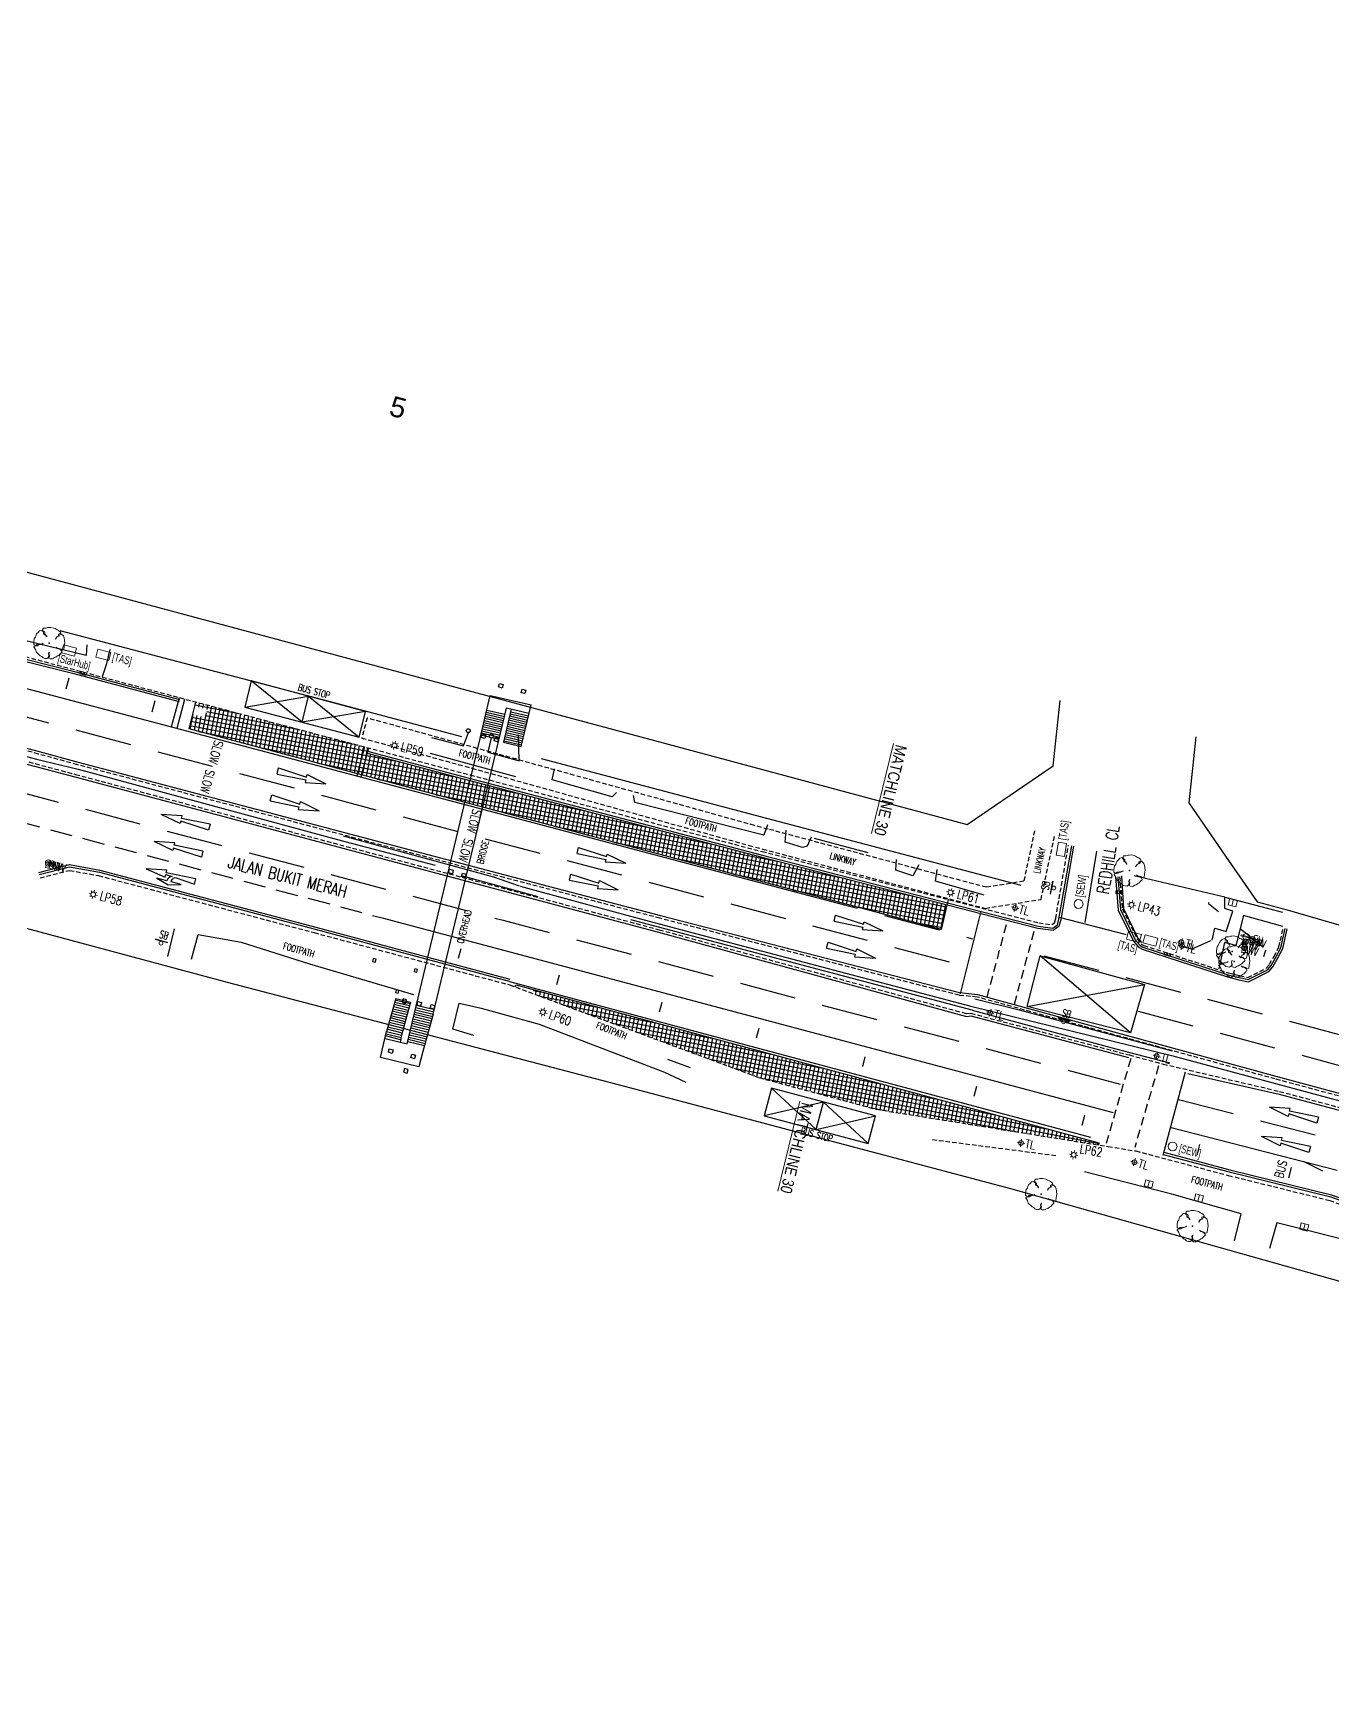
# Model space of a CAD drawing. Header units: millimetres. Extents: x 25846 to 27323, y 29074 to 29862.
# Drawn here: x 26190 to 26336.1, y 29527.6 to 29714.5 of the extents above; entities that cross this region are included whole.
import ezdxf

# ---------------------------------------------------------------- set-up
doc = ezdxf.new("R2010")
doc.units = ezdxf.units.MM
for name, pattern in [('DASHED', [0.75, 0.5, -0.25]), ('DASHED2', [9.525, 6.35, -3.175]), ('DASHEDX2', [1.5, 1, -0.5])]:
    doc.linetypes.add(name, pattern=pattern)
for name, color, linetype, lineweight in [('02-PY-MATCHLINE', 7, 'Continuous', 0), ('S_IG_', 2, 'Continuous', 5), ('S_IGK_', 2, 'Continuous', 5), ('S_TREE', 3, 'Continuous', 13)]:
    doc.layers.add(name, color=color, linetype=linetype, lineweight=lineweight)
for name, color, linetype in [('S_BUS_STOP', 7, 'Continuous'), ('S_COLUMN_LINE', 50, 'Continuous'), ('S_CONC_LINE', 151, 'Continuous'), ('S_FENCE_LINE', 60, 'FENCE'), ('S_FP_LINE', 11, 'Continuous'), ('S_LINKWAY', 6, 'DASHED'), ('S_LP', 7, 'Continuous'), ('S_MH-FH', 133, 'Continuous'), ('S_MH-SEW', 133, 'Continuous'), ('S_MH-STARHUB', 133, 'Continuous'), ('S_MH-TAS', 133, 'Continuous'), ('S_MH-WD', 133, 'Continuous'), ('S_RAIL', 200, 'Continuous'), ('S_RIGID_PAVEMENT', 7, 'Continuous'), ('S_ROAD_LINE', 7, 'DASHED'), ('S_SIGN_BOARD', 7, 'Continuous'), ('S_TRAFFIC-LIGHT', 2, 'Continuous'), ('S_TRAFFIC_LINE', 8, 'Continuous'), ('SS ROADWIDL', 7, 'Continuous')]:
    doc.layers.add(name, color=color, linetype=linetype)
doc.styles.add('ARIAL', font='ARIALUNI.ttf')
doc.styles.add('CB_DIM', font='simplex.shx', dxfattribs={"width": 0.75, "height": 1.35})
doc.styles.add('PDF Arial', font='arial.ttf')
doc.styles.add('ROMANS', font='romans', dxfattribs={"height": 2})
doc.styles.add('SIMPLEX', font='SIMPLEX')
doc.styles.get("Standard").update_dxf_attribs({"font": 'arial.ttf'})
doc.linetypes.add('FENCE', pattern='A,1.2,-0.2,["/",Standard,S=0.4,R=0,X=0.2,Y=-0.2],-1.2', length=2.6)

# ---------------------------------------------------------------- blocks, each defined once
blk = doc.blocks.new('tr')
at = {"lineweight": 15}
blk.add_lwpolyline([(-0.48, 0.93), (-0.43, 0.88), (-0.37, 0.82), (-0.29, 0.7), (-0.29, 0.77), (-0.37, 0.9), (-0.44, 0.97), (-0.51, 1.04), (-0.51, 1.25), (-0.65, 1.32), (-0.73, 1.39), (-0.73, 1.6), (-0.66, 1.67), (-0.38, 1.67), (-0.17, 1.75), (-0.03, 1.75), (0.18, 1.76), (0.53, 1.69), (0.67, 1.62), (0.88, 1.49), (1.03, 1.42), (1.24, 1.28), (1.31, 1.15), (1.24, 1.07), (1.03, 1), (1.04, 0.79), (0.9, 0.72), (0.76, 0.57), (0.69, 0.43), (0.9, 0.72), (1.11, 0.79), (1.24, 1), (1.38, 1.01), (1.45, 0.94), (1.6, 0.8), (1.67, 0.59), (1.75, 0.03), (1.69, -0.39), (1.63, -0.74), (1.49, -0.81), (1.34, -0.75), (1.27, -0.68), (1.06, -0.61), (0.92, -0.61), (0.78, -0.48), (0.92, -0.63), (1.04, -0.65), (1.27, -0.75), (1.35, -0.82), (1.42, -0.96), (1.42, -1.03), (1.35, -1.1), (1.28, -1.17), (1.08, -1.38), (0.94, -1.45), (0.73, -1.6), (0.58, -1.64), (0.36, -1.78), (0.11, -1.77), (-0.04, -1.68), (0.03, -1.47), (0.03, -1.4), (-0.05, -1.19), (0.02, -1.05), (0.02, -0.98), (-0.01, -1.08), (-0.07, -1.19), (-0.04, -1.4), (-0.11, -1.61), (-0.28, -1.74), (-0.49, -1.72), (-0.7, -1.67), (-0.84, -1.51), (-1.03, -1.42), (-1.2, -1.23), (-1.38, -1.08), (-1.45, -1.01), (-1.53, -0.73), (-1.67, -0.52), (-1.74, -0.45), (-1.74, -0.38), (-1.47, -0.31), (-1.33, -0.3), (-1.12, -0.16), (-0.98, -0.16), (-0.77, -0.08), (-0.7, -0.01), (-0.98, -0.15), (-1.11, -0.14), (-1.4, -0.17), (-1.54, -0.31), (-1.75, -0.17), (-1.75, 0.11), (-1.69, 0.53), (-1.55, 0.67), (-1.49, 0.88), (-1.42, 1.03), (-1.21, 1.24), (-1.08, 1.38), (-0.8, 1.46), (-0.79, 1.32), (-0.65, 1.25), (-0.65, 1.04)], close=True, dxfattribs=at)
for points in [[(-0.07, 0), (0.07, 0)], [(0, 0.07), (0, -0.07)]]:
    blk.add_lwpolyline(points, dxfattribs=at)
blk = doc.blocks.new('IRON_GRATING')
at = {"lineweight": 15}
blk.add_line((0, 0.36), (0, -0.36), dxfattribs=at)
blk.add_lwpolyline([(-0.44, 0.36), (-0.44, -0.36), (0.44, -0.36), (0.44, 0.36)], close=True, dxfattribs=at)
blk = doc.blocks.new('ig')
blk.add_blockref('IRON_GRATING', (0, 0))
blk = doc.blocks.new('TRAFFIC_LIGHT')
at = {"color": 0, "linetype": 'ByBlock', "lineweight": 20}
for points in [[(0, 0.43), (0, -0.43)], [(-0.43, 0), (0.43, 0)]]:
    blk.add_lwpolyline(points, dxfattribs=at)
at = {"color": 0, "linetype": 'ByBlock', "lineweight": 18}
blk.add_circle((0, 0), 0.264, dxfattribs=at)
blk = doc.blocks.new('PTL')
at = {"layer": 'S_TRAFFIC-LIGHT', "lineweight": 18}
blk.add_blockref('TRAFFIC_LIGHT', (0, 0), dxfattribs=at)
at = {"layer": 'S_TRAFFIC-LIGHT', "lineweight": 18, "style": 'SIMPLEX', "width": 0.851}
blk.add_text('TL', height=0.95, dxfattribs=at).set_placement((0.49, -0.47))
blk = doc.blocks.new('MH_SEW')
at = {"lineweight": 18}
blk.add_circle((0, 0), 0.5, dxfattribs=at)
blk = doc.blocks.new('PSEW')
at = {"layer": 'S_MH-SEW', "lineweight": 18}
blk.add_blockref('MH_SEW', (0, 0), dxfattribs=at)
at = {"layer": 'S_MH-SEW', "lineweight": 18, "width": 0.7}
blk.add_text('[SEW]', height=0.9, dxfattribs=at).set_placement((0.79, -0.44, -98.84))
blk = doc.blocks.new('SIGN_BOARD_SMALL')
at = {"color": 0, "lineweight": 18}
for p, q in [((0.73, 0.07), (-0.73, 0.07)), ((0.73, 0), (-0.73, 0))]:
    blk.add_line(p, q, dxfattribs=at)
at = {"lineweight": 18}
blk.add_circle((0, -0.22), 0.216, dxfattribs=at)
blk = doc.blocks.new('SBS')
at = {"layer": 'S_SIGN_BOARD', "lineweight": 15}
blk.add_blockref('SIGN_BOARD_SMALL', (0, 0), dxfattribs=at)
at = {"layer": 'S_SIGN_BOARD', "color": 0, "linetype": 'ByBlock', "lineweight": 15, "style": 'SIMPLEX', "width": 0.65}
blk.add_text('SB', height=0.85, dxfattribs=at).set_placement((-0.39, 0.32))
blk = doc.blocks.new('igk')
at = {"lineweight": 15}
for p, q in [((0.35, 0.15), (-0.35, 0.15)), ((-0.35, 0.15), (-0.35, -0.15)), ((-0.18, 0.15), (-0.18, -0.15)), ((0, 0.15), (0, -0.15)), ((0.17, 0.15), (0.17, -0.15)), ((0.35, -0.15), (0.35, 0.15)), ((-0.35, -0.15), (0.35, -0.15))]:
    blk.add_line(p, q, dxfattribs=at)
blk = doc.blocks.new('FIRE_HYDRANT')
at = {"lineweight": 18}
blk.add_lwpolyline([(-0.62, -0.05), (0.62, -0.05), (0.62, 0.04), (-0.62, 0.04)], close=True, dxfattribs=at)
blk.add_circle((0, 0), 0.372, dxfattribs=at)
blk = doc.blocks.new('PFH')
at = {"layer": 'S_MH-FH', "lineweight": 18}
blk.add_blockref('FIRE_HYDRANT', (0, 0), dxfattribs=at)
at = {"layer": 'S_MH-FH', "lineweight": 18, "width": 0.7}
blk.add_text('FH', height=0.9, dxfattribs=at).set_placement((0.77, -0.43))
blk = doc.blocks.new('MH_TAS')
at = {"lineweight": 18}
blk.add_lwpolyline([(-0.75, -0.47), (0.75, -0.47), (0.75, 0.47), (-0.75, 0.47)], close=True, dxfattribs=at)
blk = doc.blocks.new('PTAS')
at = {"layer": 'S_MH-TAS', "lineweight": 18}
blk.add_blockref('MH_TAS', (0, 0), dxfattribs=at)
at = {"layer": 'S_MH-TAS', "lineweight": 18, "width": 0.7}
blk.add_text('[TAS]', height=0.9, dxfattribs=at).set_placement((1.06, -0.36))
blk = doc.blocks.new('WATER-VALVE')
at = {"color": 0, "lineweight": 18}
blk.add_lwpolyline([(-0.1914, -0.27753), (-0.1914, -0.5742), (0.1914, -0.5742), (0.1914, -0.27753)], dxfattribs=at)
blk.add_lwpolyline([(-0.1914, -0.27753), (-0.1914, -0.5742), (0.1914, -0.5742), (0.1914, -0.27753)], dxfattribs=at)
blk.add_lwpolyline([(-0.1914, -0.27753), (-0.1914, -0.5742), (0.1914, -0.5742), (0.1914, -0.27753)], dxfattribs=at)
at = {"lineweight": 18}
blk.add_circle((0, 0), 0.33648, dxfattribs=at)
blk.add_circle((0, 0), 0.33648, dxfattribs=at)
blk.add_circle((0, 0), 0.33648, dxfattribs=at)
at = {"lineweight": 15}
for radius in [0.2036, 0.2036, 0.2036, 0.06203, 0.06203, 0.06203]:
    blk.add_circle((0, 0), radius, dxfattribs=at)
blk = doc.blocks.new('PWD')
at = {"layer": 'S_MH-WD', "lineweight": 18}
blk.add_blockref('WATER-VALVE', (0, 0), dxfattribs=at)
at = {"layer": 'S_MH-WD', "lineweight": 18, "style": 'ROMANS', "width": 0.7}
blk.add_text('WV', height=0.9, dxfattribs=at).set_placement((0.46, -0.58))
blk = doc.blocks.new('MH_STARHUB')
at = {"lineweight": 18}
blk.add_lwpolyline([(-0.75, -0.47), (0.75, -0.47), (0.75, 0.47), (-0.75, 0.47)], close=True, dxfattribs=at)
blk = doc.blocks.new('AR')
at = {"lineweight": 30}
for p, q in [((-3.3, 0.46), (-5.6, 0)), ((-3.3, -0.46), (-5.6, 0)), ((-3.3, 0.16), (-3.3, 0.46)), ((0, 0.35), (-3.3, 0.16)), ((0, 0.35), (0, -0.35)), ((0, -0.35), (-3.3, -0.16)), ((-3.3, -0.16), (-3.3, -0.46))]:
    blk.add_line(p, q, dxfattribs=at)
blk = doc.blocks.new('A$Ca65eef7b')
at = {"layer": 'SS ROADWIDL', "color": 13}
blk.add_lwpolyline([(26465.97, 29538.78), (26400.52, 29556.66), (26399.86, 29556.84), (26388.41, 29560.1), (26377.64, 29562.82), (26359.08, 29567.79), (26348.91, 29570.68), (26299.95, 29584.47), (26256.37, 29596.05), (26211.85, 29607.71), (26127.98, 29630.22)], dxfattribs=at)
blk = doc.blocks.new('LAMPPOST')
at = {"lineweight": 18}
for points in [[(-0.32, 0.32), (-0.19, 0.19)], [(0, 0.49), (0, 0.26)], [(0.32, 0.32), (0.19, 0.19)], [(-0.49, 0), (-0.26, 0)], [(-0.32, -0.32), (-0.19, -0.19)], [(0, -0.49), (0, -0.26)], [(0.32, -0.32), (0.19, -0.19)], [(0.49, 0), (0.26, 0)]]:
    blk.add_lwpolyline(points, dxfattribs=at)
blk.add_circle((0, 0), 0.264, dxfattribs=at)

msp = doc.modelspace()

# ---------------------------------------------------------------- hatches: boundary and pattern name
at = {"layer": 'S_RIGID_PAVEMENT'}
h = msp.add_hatch(dxfattribs=at)
h.set_pattern_fill('ANSI37', color=256, scale=0.15, angle=-145.9947886)
h.paths.add_polyline_path([(26243.27, 29629.32), (26242.68, 29626.84), (26276.19, 29617.9, 0.026271), (26276.02, 29620.75), (26271.82, 29621.83)])
h.paths.add_polyline_path([(26208.3, 29639.24), (26208.18, 29638.78), (26209.59, 29638.4), (26209.34, 29637.49), (26207.95, 29637.86), (26207.54, 29636.22), (26225.46, 29631.44, -0.029352), (26227.24, 29634.09), (26227.24, 29634.2)])
h.paths.add_polyline_path([(26227.24, 29634.1, 0.029415), (26225.46, 29631.44), (26226.46, 29631.17)])
h.paths.add_polyline_path([(26227.72, 29634.07), (26227.3, 29634.18, 0.000966), (26227.24, 29634.1), (26226.46, 29631.17), (26226.92, 29631.05)])
h.paths.add_polyline_path([(26227.56, 29633.48), (26226.92, 29631.05), (26240.68, 29627.37), (26241.27, 29629.84), (26238.97, 29630.44)])
h.paths.add_polyline_path([(26243.27, 29629.32), (26241.27, 29629.84), (26240.68, 29627.37), (26242.68, 29626.84)])
h.paths.add_polyline_path([(26276.02, 29620.75, -0.026271), (26276.19, 29617.9), (26292.12, 29613.65), (26292.76, 29616.44)])
h.paths.add_polyline_path([(26246.15, 29606.91), (26246.48, 29606.35), (26268.1, 29598.3, 0.026537), (26270.05, 29600.44)])
h.paths.add_polyline_path([(26270.05, 29600.44, -0.026537), (26268.1, 29598.3), (26271.64, 29596.99), (26274.45, 29596.23), (26274.46, 29596.25), (26275.32, 29596.02), (26284.79, 29593.44), (26309.8, 29589.41), (26309.84, 29589.66)])
h.paths.add_polyline_path([(26670.87, 29497.11), (26670.06, 29495.02), (26687.61, 29487.74), (26688.5, 29489.89), (26676.99, 29494.68)])
h.paths.add_polyline_path([(26673.73, 29494.72), (26675.72, 29493.57, 0.321196), (26676.26, 29493.95), (26675.21, 29494.47), (26676.64, 29494.2), (26677.72, 29493.21), (26676.7, 29493.72, -0.30779), (26676.01, 29493.4), (26676.68, 29493.02), (26676.81, 29493.28), (26678.68, 29491.93), (26676.46, 29492.57), (26676.59, 29492.84), (26673.46, 29494.18)], flags=16)
h.paths.add_polyline_path([(26689.23, 29490.11), (26688.15, 29487.51), (26704.02, 29480.93), (26705.01, 29483.55), (26701.65, 29484.95)])
h.paths.add_polyline_path([(26689.23, 29490.11), (26688.69, 29490.34), (26687.61, 29487.74), (26688.15, 29487.51)])
h.paths.add_polyline_path([(26705.47, 29483.35), (26705.01, 29483.55), (26704.02, 29480.93), (26704.49, 29480.74)])
h.paths.add_polyline_path([(26707.22, 29482.06), (26705.29, 29482.87), (26704.49, 29480.74), (26706.36, 29479.96)])
h.paths.add_polyline_path([(26705.41, 29483.18), (26705.29, 29482.87), (26707.22, 29482.06), (26707.35, 29482.36)])
h.paths.add_polyline_path([(26705.47, 29483.35), (26705.41, 29483.18), (26707.35, 29482.36), (26707.42, 29482.54)])
h.paths.add_polyline_path([(26677.1, 29494.95), (26670.98, 29497.39), (26670.87, 29497.11), (26676.99, 29494.68), (26688.5, 29489.89), (26688.61, 29490.16)])
h.paths.add_polyline_path([(26798.54, 29415.67), (26784.68, 29421.84), (26782.11, 29423.92), (26780.48, 29420.25), (26783.37, 29418.05), (26783.77, 29417.77), (26784.3, 29417.49), (26789.47, 29415.23), (26795.88, 29412.37), (26796.84, 29412.03), (26799.71, 29411.48), (26804.49, 29410.58, 0.050598), (26808.48, 29414.36), (26808.38, 29414.4)])
h.paths.add_polyline_path([(26782.11, 29423.92), (26780.7, 29425.05), (26779.02, 29421.36), (26780.48, 29420.25)])
h.paths.add_polyline_path([(26776.42, 29428.49), (26761.06, 29435.26), (26760.96, 29435.02), (26761.24, 29434.84), (26772.84, 29426.04), (26779.02, 29421.36), (26780.7, 29425.05)])
h.paths.add_polyline_path([(26808.48, 29414.36, -0.050598), (26804.49, 29410.58), (26812.17, 29409.12), (26823.61, 29406.93), (26824.61, 29406.73), (26824.73, 29407.01), (26824.56, 29407.27)])
h.paths.add_polyline_path([(26773.71, 29429.26), (26776.6, 29428), (26777.42, 29429.88), (26774.54, 29431.14)], flags=24)

# ---------------------------------------------------------------- linework, layer by layer
at = {"color": 142, "lineweight": 25, "true_color": 0x00a9e5, "elevation": 3.09}
for points in [[(26322.16, 29616.68), (26322.16, 29616.56), (26323.3, 29615.67)], [(26325.71, 29613.77), (26328.24, 29611.74)], [(26328.37, 29610.6), (26328.62, 29611.36)]]:
    msp.add_lwpolyline(points, dxfattribs=at)
at = {"layer": 'S_BUS_STOP'}
for points in [[(26227.38, 29638.18), (26214.51, 29641.61), (26213.8, 29638.65), (26226.66, 29635.29)], [(26283.89, 29589.59), (26284.72, 29592.69), (26273.03, 29595.79), (26272.21, 29592.7)]]:
    msp.add_lwpolyline(points, close=True, dxfattribs=at)
for points in [[(26227.38, 29638.18), (26220.25, 29636.99), (26214.51, 29641.61)], [(26213.8, 29638.65), (26220.95, 29639.89), (26226.66, 29635.29)], [(26220.25, 29636.99), (26220.98, 29639.88)], [(26283.89, 29589.59), (26278.88, 29594.24), (26272.21, 29592.7)], [(26273.03, 29595.79), (26278.05, 29591.15), (26284.72, 29592.69)], [(26278.05, 29591.15), (26278.88, 29594.24)]]:
    msp.add_lwpolyline(points, dxfattribs=at)
at = {"layer": 'S_COLUMN_LINE'}
for points, elevation in [([(26242.44, 29641.34), (26242.86, 29641.22), (26242.75, 29640.81), (26242.33, 29640.93)], 10.85), ([(26244.98, 29640.7), (26245.4, 29640.58), (26245.29, 29640.18), (26244.87, 29640.29)], 10.81), ([(26233.17, 29605.14), (26233.26, 29605.56), (26233.66, 29605.46), (26233.56, 29605.03)], 13.15), ([(26234.75, 29605.21), (26235.17, 29605.09), (26235.06, 29604.69), (26234.65, 29604.8)], 13.01), ([(26230.05, 29600.25), (26230.47, 29600.13), (26230.37, 29599.72), (26229.95, 29599.84)], 11.68), ([(26232.57, 29599.64), (26232.99, 29599.53), (26232.88, 29599.12), (26232.46, 29599.24)], 11.68)]:
    msp.add_lwpolyline(points, close=True, dxfattribs=dict(at, elevation=elevation))
for points in [[(26240.47, 29635.65), (26240.89, 29635.53), (26240.79, 29635.13), (26240.37, 29635.24)], [(26241.94, 29635.29), (26242.36, 29635.17), (26242.26, 29634.76), (26241.84, 29634.88)], [(26236.82, 29620.43), (26237.24, 29620.31), (26237.14, 29619.91), (26236.72, 29620.02)], [(26238.29, 29620), (26238.71, 29619.89), (26238.6, 29619.48), (26238.18, 29619.6)], [(26228.48, 29609.99), (26228.56, 29610.3), (26228.25, 29610.38), (26228.17, 29610.07)], [(26233.15, 29608.85), (26233.23, 29609.16), (26232.92, 29609.23), (26232.84, 29608.93)], [(26231.06, 29606.5), (26231.14, 29606.81), (26230.83, 29606.88), (26230.75, 29606.58)]]:
    msp.add_lwpolyline(points, close=True, dxfattribs=at)
msp.add_lwpolyline([(26232, 29605.75), (26231.6, 29605.86), (26231.5, 29605.43), (26231.9, 29605.33), (26232, 29605.75)], dxfattribs=at)
at = {"layer": 'S_COLUMN_LINE', "elevation": 10.86}
msp.add_lwpolyline([(26232.16, 29597.91), (26231.76, 29598.02), (26231.66, 29597.59), (26232.06, 29597.49), (26232.16, 29597.91)], dxfattribs=at)
at = {"layer": 'S_COLUMN_LINE'}
for centre, radius in [((26238.93, 29636.01), 0.217), ((26241.54, 29635.42), 0.224)]:
    msp.add_circle(centre, radius, dxfattribs=at)
at = {"layer": 'S_CONC_LINE'}
for p, q in [((26242.76, 29636.65, 11.22), (26240.74, 29637.13, 12.28)), ((26242.82, 29636.89, 11.22), (26240.8, 29637.37, 12.28)), ((26242.87, 29637.12, 11.22), (26240.85, 29637.6, 12.28)), ((26242.93, 29637.35, 11.22), (26240.91, 29637.83, 12.28)), ((26242.99, 29637.58, 11.22), (26240.96, 29638.07, 12.28)), ((26243.04, 29637.82, 11.22), (26241.02, 29638.3, 12.28)), ((26245.76, 29637.95, 11.27), (26243.22, 29638.55, 11.27)), ((26243.48, 29637.22, 10.93), (26245.47, 29636.75, 9.89)), ((26243.54, 29637.45, 10.93), (26245.53, 29636.98, 9.89)), ((26243.59, 29637.69, 10.93), (26245.59, 29637.21, 9.89)), ((26242.37, 29635.02, 11.22), (26240.36, 29635.5, 12.28)), ((26242.43, 29635.26, 11.22), (26240.42, 29635.74, 12.28)), ((26242.49, 29635.49, 11.22), (26240.47, 29635.97, 12.28)), ((26242.54, 29635.72, 11.22), (26240.53, 29636.2, 12.28)), ((26242.6, 29635.95, 11.22), (26240.58, 29636.43, 12.28)), ((26242.65, 29636.19, 11.22), (26240.63, 29636.67, 12.28)), ((26242.71, 29636.42, 11.22), (26240.69, 29636.9, 12.28)), ((26243.04, 29635.36, 10.93), (26245.03, 29634.88, 9.89)), ((26243.09, 29635.59, 10.93), (26245.09, 29635.12, 9.89)), ((26243.15, 29635.82, 10.93), (26245.14, 29635.35, 9.89)), ((26243.2, 29636.06, 10.93), (26245.2, 29635.58, 9.89)), ((26243.26, 29636.29, 10.93), (26245.25, 29635.82, 9.89)), ((26243.32, 29636.52, 10.93), (26245.31, 29636.05, 9.89)), ((26243.37, 29636.76, 10.93), (26245.36, 29636.28, 9.89)), ((26243.43, 29636.99, 10.93), (26245.42, 29636.51, 9.89)), ((26242.93, 29634.89, 10.93), (26244.92, 29634.42, 9.89)), ((26242.98, 29635.12, 10.93), (26244.98, 29634.65, 9.89)), ((26232.33, 29605.05, 93.77), (26230.65, 29605.46, 93.4)), ((26232.4, 29605.31, 104.98), (26230.72, 29605.72, 82.15)), ((26231.85, 29603.28, 58.11), (26230.17, 29603.7, 35.21)), ((26231.92, 29603.53, 58.56), (26230.24, 29603.95, 58.19)), ((26231.99, 29603.79, 69.83), (26230.31, 29604.2, 46.94)), ((26232.05, 29604.04, 70.3), (26230.38, 29604.45, 69.93)), ((26232.12, 29604.3, 81.54), (26230.45, 29604.71, 58.68)), ((26232.19, 29604.55, 82.03), (26230.52, 29604.96, 81.67)), ((26232.26, 29604.8, 93.26), (26230.59, 29605.21, 70.42)), ((26232.74, 29603.61, 80.11), (26234.72, 29603.12, 107.11)), ((26232.8, 29603.86, 70.46), (26234.79, 29603.37, 70.89)), ((26232.86, 29604.12, 91.62), (26234.86, 29603.63, 118.88)), ((26232.92, 29604.37, 82.19), (26234.93, 29603.88, 82.63)), ((26232.99, 29604.63, 103.13), (26235, 29604.13, 130.64)), ((26233.05, 29604.88, 93.92), (26235.06, 29604.39, 94.36)), ((26233.11, 29605.14, 114.64), (26235.12, 29604.64, 142.15)), ((26231.51, 29602.01, 23.35), (26229.82, 29602.43, 22.99)), ((26231.58, 29602.27, 34.68), (26229.89, 29602.68, 11.74)), ((26231.64, 29602.52, 35.09), (26229.96, 29602.93, 34.72)), ((26231.71, 29602.78, 46.39), (26230.03, 29603.19, 23.47)), ((26231.78, 29603.03, 46.6), (26230.1, 29603.44, 46.23)), ((26232.31, 29601.82, 23.53), (26234.23, 29601.35, 23.95)), ((26232.38, 29602.07, 45.57), (26234.3, 29601.6, 71.81)), ((26232.44, 29602.33, 35.26), (26234.37, 29601.85, 35.68)), ((26232.5, 29602.58, 57.09), (26234.44, 29602.11, 83.57)), ((26232.56, 29602.84, 46.77), (26234.51, 29602.36, 47.19)), ((26232.62, 29603.1, 68.6), (26234.58, 29602.62, 95.34)), ((26232.68, 29603.35, 58.73), (26234.65, 29602.87, 59.16)), ((26232.13, 29601.05, 22.84), (26234.02, 29600.59, 48.56)), ((26232.19, 29601.31, 12.03), (26234.09, 29600.84, 12.44)), ((26232.25, 29601.56, 34.35), (26234.16, 29601.1, 60.33))]:
    msp.add_line(p, q, dxfattribs=at)
for points in [[(26292.9, 29617.04), (26292.12, 29613.65), (26207.54, 29636.22), (26208.3, 29639.24)], [(26244.2, 29607.19), (26244.29, 29607.42), (26309.84, 29589.66), (26309.8, 29589.41)]]:
    msp.add_lwpolyline(points, dxfattribs=at)
for points, elevation in [([(26240.28, 29635.15), (26241.41, 29639.98), (26245.99, 29638.91)], 13.82), ([(26235, 29604.12), (26237.87, 29616.16), (26243.22, 29638.55)], 13.85), ([(26243.77, 29638.42), (26242.89, 29634.73), (26244.88, 29634.24)], 9.9), ([(26243.65, 29637.92), (26245.64, 29637.45)], 10.93), ([(26243.7, 29638.15), (26245.7, 29637.68)], 11.09), ([(26244.88, 29634.24), (26245.99, 29638.91)], 9.89), ([(26232.07, 29600.8), (26240.28, 29635.15)], 13.85), ([(26230.77, 29605.88), (26229.75, 29602.18)], 8.95), ([(26230.77, 29605.88), (26232.44, 29605.48), (26231.44, 29601.76)], 8.94), ([(26235, 29604.12), (26233.83, 29599.92)], 14.73), ([(26229.06, 29599.25), (26229.75, 29602.18), (26231.44, 29601.76)], 11.48), ([(26231.32, 29601.25), (26229.64, 29601.7)], 11.77), ([(26229.69, 29601.92), (26231.38, 29601.5)], 11.66), ([(26231.44, 29601.76), (26231.26, 29601)], 11.46), ([(26229.57, 29601.4), (26232.07, 29600.8)], 11.94), ([(26233.83, 29599.92), (26233.38, 29598.22)], 11.96), ([(26233.38, 29598.22), (26229.06, 29599.25)], 11.96)]:
    msp.add_lwpolyline(points, dxfattribs=dict(at, elevation=elevation))
at = {"layer": 'S_FENCE_LINE'}
for points in [[(26223.14, 29639.33), (26193.03, 29647.26)], [(26238.2, 29635.31), (26223.14, 29639.33)], [(26301.1, 29618.6), (26272.49, 29626.14), (26247.16, 29632.84)]]:
    msp.add_lwpolyline(points, dxfattribs=at)
at = {"layer": 'S_FP_LINE'}
for points in [[(26196.04, 29645.67), (26195.98, 29644.48), (26183.32, 29647.56), (26175.77, 29649.52), (26146.32, 29657.34), (26135.7, 29660.2), (26129.67, 29661.87), (26114.52, 29665.84), (26103.98, 29668.65), (26097.74, 29670.37), (26097.05, 29670.71), (26096.55, 29671), (26096.2, 29671.73), (26096.35, 29673.2)], [(26197.8, 29642.12), (26198.29, 29643.58), (26198.68, 29645.15)], [(26234.81, 29635.24), (26238.4, 29634.3), (26238.94, 29635.81)], [(26241.51, 29635.2), (26241.15, 29633.6), (26244.65, 29632.62), (26244.58, 29635.54)], [(26234.63, 29633.48), (26244.23, 29630.85)], [(26255.61, 29629.08), (26255.12, 29628.56), (26248.38, 29630.47), (26248.62, 29631.72)], [(26272.59, 29625.42), (26272.16, 29624.26), (26257.66, 29627.94), (26257.51, 29628.71)], [(26277.47, 29624.03), (26277.03, 29623.03), (26276.5, 29622.86), (26274.58, 29623.47), (26274.67, 29624.81)], [(26289.58, 29620.93), (26288.9, 29619.69), (26287.02, 29620.33), (26287.07, 29621.52)], [(26296.92, 29617.53), (26291.48, 29619.08), (26291.65, 29620.42)], [(26312.37, 29619.68), (26312.6, 29616), (26314.23, 29612.68), (26314.62, 29612.2)], [(26330.53, 29615.58), (26324.09, 29617.27)], [(26330.53, 29613.99), (26326.1, 29615.23), (26325.55, 29613.03), (26325.22, 29611.87), (26324.11, 29612.17), (26323.95, 29612.2), (26323.31, 29609.22)], [(26205.14, 29610.61), (26205.9, 29613.71)], [(26207.81, 29610.32), (26208.58, 29613.09), (26213.38, 29612.22), (26221.07, 29609.81), (26232.78, 29606.36)], [(26239.55, 29601.72), (26237.19, 29602.46), (26237.92, 29605.36), (26240.39, 29604.8), (26246.92, 29603.02), (26260.99, 29597.62), (26263.38, 29596.5)], [(26263.91, 29598.11), (26261.37, 29599.04)], [(26325.08, 29578.65), (26325.82, 29581.69), (26318.02, 29583.88), (26308.22, 29586.38)], [(26350.46, 29575.5), (26329.84, 29580.65), (26329.01, 29577.78)]]:
    msp.add_lwpolyline(points, dxfattribs=at)
at = {"layer": 'S_LINKWAY'}
for points in [[(26302.6, 29624.76), (26301.39, 29619.08), (26297.19, 29618.4), (26272.64, 29624.94), (26271.11, 29625.35), (26239.95, 29634.03), (26227.56, 29637.44), (26226.96, 29635.19), (26239.33, 29631.8), (26270.5, 29623.11), (26272.04, 29622.7), (26297.07, 29616.03), (26303.33, 29617.04), (26304.87, 29624.27)], [(26291.11, 29590.03), (26305.16, 29588.22)]]:
    msp.add_lwpolyline(points, dxfattribs=at)
at = {"layer": 'S_RAIL'}
for points in [[(26049.87, 29670.46), (26073.63, 29664.12), (26082.51, 29661.52), (26087.71, 29659.98), (26108.37, 29654.61), (26134.13, 29647.9), (26164.82, 29639.67), (26190.4, 29632.81), (26195.07, 29631.67), (26225.06, 29623.57)], [(26224.88, 29624.19), (26241.77, 29619.56)], [(26225.06, 29623.57), (26235.22, 29620.89)], [(26277.81, 29623.92), (26280.74, 29623.15), (26283.86, 29622.33)], [(26238.15, 29619.73), (26246.74, 29617.38)], [(26241.77, 29619.56), (26244.65, 29618.58)], [(26244.77, 29618.51), (26256.2, 29615.43), (26260.41, 29614.28), (26263.92, 29613.35), (26295.44, 29605.04)], [(26323.98, 29617.3), (26313.8, 29619.69)], [(26322.56, 29612.46), (26322.89, 29613.8), (26324.16, 29613.43), (26324.91, 29615.72), (26324, 29616.03), (26323.98, 29617.3)], [(26295.6, 29604.58), (26257.22, 29614.73)], [(26318.8, 29611.89), (26320.23, 29611.48)], [(26320.33, 29611.49), (26322.41, 29612.42)], [(26295.88, 29605.84), (26300.86, 29604.63), (26318.09, 29599.99)], [(26295.44, 29605.04), (26318.16, 29599.43)], [(26295.6, 29604.58), (26312.3, 29600.09), (26317.79, 29598.64)], [(26318.16, 29599.43), (26361.54, 29587.76), (26403.15, 29576.43), (26429.81, 29568.65), (26451.22, 29562.31), (26459.59, 29559.54), (26478.26, 29552.37), (26509.34, 29541.95), (26523.86, 29537.03)]]:
    msp.add_lwpolyline(points, dxfattribs=at)
at = {"layer": 'S_ROAD_LINE'}
for points in [[(26094.95, 29673.92), (26094.51, 29671.13), (26094.8, 29670.29), (26095.39, 29669.57), (26096.65, 29669.01), (26113.35, 29664.49), (26119.8, 29662.78), (26135.54, 29658.58), (26150.81, 29654.55), (26181.11, 29646.48), (26239.13, 29631.04), (26271.97, 29622.42), (26303.09, 29614.41), (26304.54, 29614.2), (26304.85, 29614.42), (26304.98, 29614.9), (26306.41, 29623.14)], [(26459.71, 29560.29), (26429.86, 29569.31), (26407.58, 29575.96), (26403.5, 29577.08), (26361.4, 29588.32), (26329.67, 29596.84), (26296.14, 29606.06), (26294.13, 29606.25), (26260.48, 29614.92), (26242.97, 29619.49), (26194.98, 29632.19), (26190.61, 29633.39), (26133.51, 29648.56)], [(26165.59, 29638.86), (26190.25, 29632.31), (26194.76, 29631.1), (26260.41, 29613.63), (26294.96, 29604.19), (26295.45, 29604.23), (26313.26, 29599.54), (26317.08, 29598.52), (26330.16, 29595.44), (26362.7, 29586.74), (26402.85, 29575.84), (26429.26, 29568.19), (26459.37, 29559.2)], [(26190.79, 29619.46), (26194.11, 29620.3), (26197.36, 29619.72), (26221.61, 29613.3), (26243.6, 29607.42), (26271.64, 29596.99), (26284.79, 29593.44), (26310.88, 29589.24), (26313.98, 29588.75), (26324.38, 29586), (26335.79, 29583.18), (26337.92, 29582.4), (26345.93, 29580.23), (26348.93, 29579.01), (26350.87, 29577.35), (26353.64, 29572.76)], [(26312.17, 29619.59), (26312.47, 29615.97), (26314.12, 29612.61), (26314.6, 29612.02), (26314.88, 29611.87), (26324.42, 29608.77), (26325.69, 29608.46), (26326.58, 29608.27), (26328.66, 29609.3), (26329.01, 29609.74), (26329.53, 29610.64), (26330.08, 29611.69), (26330.56, 29613.82)]]:
    msp.add_lwpolyline(points, dxfattribs=at)
at = {"layer": 'S_TRAFFIC_LINE'}
for p, q in [((26095.42, 29665.59), (26276.53, 29617.66)), ((26194.01, 29641.93), (26193.68, 29640.67)), ((26203.68, 29639.36), (26203.35, 29638.11)), ((26205.58, 29636.44), (26206.45, 29639.73)), ((26206.19, 29636.28), (26207.06, 29639.57)), ((26227.26, 29634.19), (26226.4, 29630.93)), ((26227.72, 29634.07), (26226.86, 29630.81)), ((26229.24, 29614.96), (26311.44, 29593.08)), ((26238.1, 29611.49), (26237.81, 29610.38)), ((26249.14, 29608.53), (26248.85, 29607.43)), ((26260.68, 29605.45), (26260.38, 29604.34)), ((26271.61, 29602.52), (26271.31, 29601.42)), ((26283.53, 29599.33), (26283.24, 29598.23)), ((26296.06, 29595.98), (26295.76, 29594.88)), ((26308.22, 29592.73), (26307.92, 29591.62)), ((26317.97, 29591.4), (26332.85, 29587.55))]:
    msp.add_line(p, q, dxfattribs=at)
at = {"layer": 'S_TRAFFIC_LINE', "linetype": 'DASHED', "ltscale": 5}
msp.add_line((26086.84, 29652.81), (26229.24, 29614.96), dxfattribs=at)
at = {"layer": 'S_TRAFFIC_LINE', "linetype": 'DASHED2'}
for p, q in [((26276.53, 29617.66), (26295.62, 29612.61)), ((26303.66, 29610.71), (26337.77, 29601.61))]:
    msp.add_line(p, q, dxfattribs=at)
at = {"layer": 'S_TRAFFIC_LINE', "linetype": 'DASHED2', "flags": 128}
for points in [[(25900.25, 29714.46), (26083.21, 29665.75), (26294.69, 29609.55)], [(25901.24, 29705.21), (25944.76, 29694.04), (26002.96, 29678.51), (26048.84, 29666.29), (26087.43, 29656), (26242.85, 29614.69), (26312.23, 29596.26)], [(26314.26, 29604.46), (26404.09, 29580.24), (26431.18, 29572.26), (26454.53, 29565.33), (26481.91, 29556.98), (26526.1, 29543.24)], [(26318.78, 29594.55), (26363.04, 29583), (26403.31, 29572.26), (26427.44, 29565.3), (26451.25, 29557.94), (26524.03, 29533.63)], [(26343.54, 29582.18), (26332.85, 29587.55), (26354.99, 29581.84), (26402.69, 29568.81), (26427.26, 29561.83), (26453.53, 29553.84), (26522.44, 29531.1)]]:
    msp.add_lwpolyline(points, dxfattribs=at)
at = {"layer": 'S_TRAFFIC_LINE'}
msp.add_lwpolyline([(25900.45, 29710.88), (25903.09, 29710.26), (25982.3, 29689.3), (25992.12, 29686.75), (26034.29, 29675.57), (26050.02, 29671.32), (26073.8, 29665.04), (26082.96, 29662.39), (26108.4, 29655.6), (26133.59, 29648.85), (26190.69, 29633.69), (26195.06, 29632.48), (26243.04, 29619.79), (26260.56, 29615.21), (26294.18, 29606.55), (26296.2, 29606.36), (26329.75, 29597.14), (26361.48, 29588.61), (26403.58, 29577.38), (26407.67, 29576.25), (26429.94, 29569.52, -0.016945), (26462.16, 29560.02, -0.062846), (26465.68, 29557.85)], format="xyb", dxfattribs=at)
at = {"layer": 'S_TRAFFIC_LINE', "flags": 128}
for points in [[(25902.1, 29707.94), (25914.2, 29704.87), (25945.42, 29697), (25977.28, 29688.71), (26003.93, 29681.55), (26049.29, 29669.46), (26081.89, 29660.87), (26088.19, 29659.14), (26107.93, 29653.94), (26133.12, 29647.25), (26165.51, 29638.56), (26190.17, 29632.02), (26194.68, 29630.81), (26260.33, 29613.34), (26294.94, 29603.88), (26295.42, 29603.93), (26313.15, 29599.27)], [(26319.54, 29597.6), (26317.03, 29588.22)], [(26319.84, 29597.47), (26330.09, 29595.15), (26362.62, 29586.44), (26402.77, 29575.55), (26429.17, 29567.9), (26459.27, 29558.91), (26477.98, 29551.84), (26509.03, 29541.21), (26525.36, 29535.76)]]:
    msp.add_lwpolyline(points, dxfattribs=at)
at = {"layer": 'S_TRAFFIC_LINE'}
for points in [[(26094.54, 29669.59), (26094.99, 29669.04), (26096.44, 29668.4), (26113.18, 29663.87), (26119.63, 29662.15), (26135.38, 29657.95), (26150.64, 29653.93), (26180.95, 29645.85), (26194.43, 29642.47), (26206.41, 29639.29)], [(26094.74, 29669.76), (26095.15, 29669.26), (26096.53, 29668.65), (26113.25, 29664.12), (26119.7, 29662.41), (26135.44, 29658.2), (26150.71, 29654.18), (26181.01, 29646.11), (26194.49, 29642.72), (26206.48, 29639.54)], [(26227.56, 29633.48), (26238.97, 29630.44), (26271.82, 29621.83), (26302.97, 29613.81), (26304.7, 29613.56), (26305.38, 29614.06), (26305.58, 29614.77), (26307.01, 29623.03)], [(26227.62, 29633.7), (26239.03, 29630.66), (26271.88, 29622.05), (26303.02, 29614.04), (26304.64, 29613.79), (26305.19, 29614.19), (26305.35, 29614.82), (26306.79, 29623.07)], [(26308.31, 29614.44), (26309.59, 29622.46)], [(26190.63, 29620.07), (26194.08, 29620.95), (26197.5, 29620.33), (26221.78, 29613.91), (26243.59, 29608.07)], [(26190.69, 29619.84), (26194.09, 29620.71), (26197.45, 29620.1), (26221.72, 29613.68), (26243.53, 29607.84)], [(26311.71, 29619.56), (26312.02, 29615.84), (26313.73, 29612.36), (26314.3, 29611.66), (26314.7, 29611.45), (26324.3, 29608.33), (26325.59, 29608.01), (26326.65, 29607.78), (26328.95, 29608.93), (26329.39, 29609.47), (26329.93, 29610.41), (26330.52, 29611.53), (26331.01, 29613.72)], [(26311.95, 29619.58), (26312.26, 29615.91), (26313.93, 29612.49), (26314.46, 29611.85), (26314.79, 29611.67), (26324.36, 29608.56), (26325.65, 29608.24), (26326.61, 29608.04), (26328.8, 29609.13), (26329.19, 29609.61), (26329.72, 29610.53), (26330.29, 29611.61), (26330.77, 29613.77)], [(26294.27, 29606.41), (26296.58, 29615.55)], [(26305.36, 29615.03), (26312.9, 29613.08)], [(26313.4, 29602.05), (26303.23, 29610.69), (26314.95, 29607.45), (26313.4, 29602.05), (26301.79, 29605.01), (26303.23, 29610.69)], [(26243.57, 29607.82), (26308.9, 29590.29)], [(26301.79, 29605.01), (26314.95, 29607.45)], [(26317.13, 29588.6), (26324.55, 29586.64), (26335.98, 29583.81), (26338.12, 29583.03), (26346.14, 29580.85), (26349.27, 29579.58), (26351.38, 29577.78), (26354.2, 29573.1)], [(26321.15, 29589.46), (26320.85, 29588.29)], [(26317.07, 29588.36), (26324.48, 29586.4), (26335.91, 29583.57), (26338.05, 29582.79), (26346.06, 29580.62), (26349.14, 29579.36), (26351.18, 29577.62), (26353.99, 29572.97)], [(26331.44, 29586.9), (26331.15, 29585.72)]]:
    msp.add_lwpolyline(points, dxfattribs=at)
at = {"layer": 'S_TRAFFIC_LINE', "ltscale": 2, "elevation": 8.71}
msp.add_lwpolyline([(26205.64, 29619.6, 0.30779), (26205.03, 29619.14), (26203.93, 29619.44), (26205.19, 29618.69), (26206.65, 29618.71), (26205.51, 29619.01, -0.321197), (26205.96, 29619.49), (26208.15, 29618.77), (26208.3, 29619.35), (26204.97, 29620.03), (26205.04, 29620.32), (26202.73, 29620.49), (26204.84, 29619.55), (26204.91, 29619.84), (26205.64, 29619.6)], format="xyb", dxfattribs=at)
at = {"layer": 'S_TRAFFIC_LINE', "linetype": 'DASHEDX2', "flags": 128}
for points in [[(26297.26, 29606.02), (26299.58, 29614.7)], [(26300.33, 29605.26), (26302.69, 29613.93)], [(26313.41, 29599.14), (26310.67, 29589.57)], [(26316.54, 29598.31), (26313.86, 29589.15)]]:
    msp.add_lwpolyline(points, dxfattribs=at)
at = {"layer": 'SS ROADWIDL', "color": 13}
for points in [[(26121.37, 29672.06), (26266.01, 29633.25)], [(26266.01, 29633.25), (26295.03, 29625.46), (26304.68, 29632.08), (26305.47, 29639.41)], [(26320.74, 29635.32), (26319.96, 29627.91), (26324.09, 29621.9), (26327.62, 29616.77), (26331.01, 29615.86), (26336.8, 29614.16), (26355.32, 29609.49), (26371.03, 29605.09), (26386.46, 29600.85), (26404.74, 29595.83), (26511.32, 29566.56), (26517.63, 29566.82), (26520.08, 29566.92), (26525.62, 29567.98), (26532, 29570.78), (26535.84, 29573.16), (26540.32, 29577.36), (26543.46, 29582.56)], [(26465.97, 29538.78), (26400.52, 29556.66), (26399.86, 29556.84), (26388.41, 29560.1), (26377.64, 29562.82), (26359.08, 29567.79), (26348.91, 29570.68), (26299.95, 29584.47), (26256.37, 29596.05), (26211.85, 29607.71), (26127.98, 29630.22)]]:
    msp.add_lwpolyline(points, dxfattribs=at)

# ---------------------------------------------------------------- block references
at = {"layer": 'S_IG_'}
for p, rotation in [((26324.89, 29616.67), 345.1713215702608), ((26315.44, 29585.04), 345.1714169707079), ((26321.07, 29583.45), 345.1713215702608), ((26332.93, 29580.19), 345.1713215702608)]:
    msp.add_blockref('ig', p, dxfattribs=dict(at, rotation=rotation))
at = {"layer": 'S_IGK_'}
for p, rotation in [((26195.63, 29642.47), 345.0793771258164), ((26317.56, 29610.85), 345.1713215702608)]:
    msp.add_blockref('igk', p, dxfattribs=dict(at, rotation=rotation))
msp.add_blockref('igk', (26312.11, 29617.84), dxfattribs=at)
at = {"layer": 'S_LP', "lineweight": 18}
for p, rotation in [((26230.64, 29634.36), 345.0793771258164), ((26196.77, 29617.6), 345.0793771258164), ((26293.16, 29617.81), 345.0793771258164), ((26313.5, 29616.43), 345.1713215702608), ((26247.33, 29604.37), 339.598043090057), ((26307, 29588.31), 350.8385748222831)]:
    msp.add_blockref('LAMPPOST', p, dxfattribs=dict(at, rotation=rotation))
at = {"layer": 'S_MH-FH', "rotation": 345.1713215702608}
msp.add_blockref('PFH', (26326.41, 29612.84), dxfattribs=at)
at = {"layer": 'S_MH-SEW'}
for p, rotation in [((26307.55, 29616.52), 82.10330010752263), ((26318.12, 29589.25), 345.1713215702608)]:
    msp.add_blockref('PSEW', p, dxfattribs=dict(at, rotation=rotation))
at = {"layer": 'S_MH-STARHUB', "lineweight": 18, "rotation": 345.0793771258164}
msp.add_blockref('MH_STARHUB', (26194.04, 29645.04), dxfattribs=at)
at = {"layer": 'S_MH-TAS'}
for p, rotation in [((26197.9, 29644.55), 345.0793771258164), ((26305.62, 29622.67), 80.6557410989096), ((26315.63, 29612.42), 345.1713215702608)]:
    msp.add_blockref('PTAS', p, dxfattribs=dict(at, rotation=rotation))
at = {"layer": 'S_MH-TAS', "lineweight": 18, "rotation": 345.1713215702608}
msp.add_blockref('MH_TAS', (26313.77, 29612.83), dxfattribs=at)
at = {"layer": 'S_MH-WD'}
for p, rotation in [((26191.72, 29621.14), 345.0793771258164), ((26192.15, 29621.04), 345.0793771258164), ((26327.1, 29612.52), 345.1713215702608), ((26326.22, 29611.59), 345.1713215702608), ((26326.32, 29612.27), 345.1713215702608)]:
    msp.add_blockref('PWD', p, dxfattribs=dict(at, rotation=rotation))
at = {"layer": 'S_SIGN_BOARD'}
for p, rotation in [((26304.56, 29618.36), 78.3459966932743), ((26204.44, 29612.33), 345.0793771258164), ((26305.92, 29603.49), 345.1713215702608)]:
    msp.add_blockref('SBS', p, dxfattribs=dict(at, rotation=rotation))
at = {"layer": 'S_TRAFFIC-LIGHT'}
for p, rotation in [((26300.42, 29616.08), 345.1713215702608), ((26319.11, 29612.24), 345.1713215702608), ((26319.18, 29611.8), 345.1713215702608), ((26297.6, 29604.29), 345.1713215702608), ((26316.35, 29599.42), 345.1713215702608), ((26301.08, 29589.65), 350.1478133992337), ((26313.83, 29587.48), 345.1714169706577)]:
    msp.add_blockref('PTL', p, dxfattribs=dict(at, rotation=rotation))
at = {"layer": 'S_TRAFFIC_LINE'}
for p, rotation in [((26217.52, 29631.48, 8.81), 165.1050824456154), ((26216.75, 29628.45, 8.89), 165.1050824456154), ((26209.83, 29625.15, 8.86), 345.0414833962761), ((26209.01, 29622.12, 8.79), 345.0414833962761), ((26251.25, 29622.54, 8.73), 165.1050824456154), ((26250.39, 29619.55, 8.81), 165.1050824456154), ((26280.15, 29614.93, 8.77), 165.1050824456154), ((26279.3, 29611.88, 8.82), 165.1050824456154), ((26334.43, 29592.22, 9), 345.0414833962761), ((26333.53, 29588.91, 8.9), 345.0414833962761)]:
    msp.add_blockref('AR', p, dxfattribs=dict(at, rotation=rotation))
at = {"layer": 'S_TREE'}
for p in [(26191.82, 29645.87), (26313.28, 29620.28), (26324.81, 29611.17), (26325.06, 29610.05), (26303.35, 29583.89), (26320.37, 29580.3)]:
    msp.add_blockref('tr', p, dxfattribs=at)
at = {"layer": 'SS ROADWIDL'}
msp.add_blockref('A$Ca65eef7b', (0, 0), dxfattribs=at)

# ---------------------------------------------------------------- texts
at = {"color": 250, "true_color": 0x333333, "insert": (26229.89, 29671.48, 3.09), "char_height": 2.27, "attachment_point": 7, "rotation": 345.2048, "style": 'PDF Arial'}
msp.add_mtext('5', dxfattribs=at)
at = {"layer": '02-PY-MATCHLINE', "style": 'ARIAL', "width": 0.8}
for p in [(26287.01, 29634.52, -2.24), (26276.46, 29594.28, -2.24)]:
    msp.add_text('%%UMATCHLINE 30', height=1.3, rotation=256.2795, dxfattribs=at).set_placement(p)
at = {"layer": 'S_BUS_STOP', "style": 'SIMPLEX', "width": 0.65}
for rotation, p in [(344.7196, (26219.73, 29640.57, 3.74)), (345.0693, (26276.24, 29590.67, 3.74))]:
    msp.add_text('BUS STOP', height=0.75, rotation=rotation, dxfattribs=at).set_placement(p)
at = {"layer": 'S_CONC_LINE', "style": 'SIMPLEX', "width": 0.75}
msp.add_text('OVERHEAD            BRIDGE', height=0.75, rotation=76.0696, dxfattribs=at).set_placement((26238.39, 29612.01))
at = {"layer": 'S_FP_LINE', "style": 'SIMPLEX', "width": 0.65}
for rotation, p in [(344.7196, (26237.82, 29633.19, 3.74)), (344.7196, (26263.28, 29625.55, 3.74)), (344.3442, (26218.05, 29611.48, 3.74)), (338.7115, (26253.24, 29602.58, 3.74)), (345.0336, (26320.17, 29585.22, 3.74))]:
    msp.add_text('FOOTPATH', height=0.75, rotation=rotation, dxfattribs=at).set_placement(p)
at = {"layer": 'S_LINKWAY', "style": 'SIMPLEX', "width": 0.65}
for rotation, p in [(344.5027, (26279.51, 29621.62, 3.74)), (76.8233, (26303.2, 29619.89, 3.74))]:
    msp.add_text('LINKWAY', height=0.75, rotation=rotation, dxfattribs=at).set_placement(p)
at = {"layer": 'S_LP', "color": 1, "lineweight": 18, "style": 'SIMPLEX', "width": 0.75}
for s, rotation, p in [('LP59', 345.0794, (26231.28, 29633.74)), ('LP58', 345.0794, (26197.41, 29616.98)), ('LP61', 345.0794, (26293.8, 29617.19)), ('LP60', 339.598, (26247.9, 29603.68)), ('LP62', 350.8386, (26307.64, 29588.49))]:
    msp.add_text(s, height=1.01, rotation=rotation, dxfattribs=at).set_placement(p)
at = {"layer": 'S_LP', "lineweight": 18, "style": 'SIMPLEX', "width": 0.75}
msp.add_text('LP43', height=1.01, rotation=345.1713, dxfattribs=at).set_placement((26314.14, 29615.81))
at = {"layer": 'S_MH-STARHUB', "lineweight": 18, "width": 0.7}
msp.add_text('[StarHub]', height=0.9, rotation=345.0794, dxfattribs=at).set_placement((26192.71, 29643.78))
at = {"layer": 'S_MH-TAS', "lineweight": 18, "width": 0.7}
msp.add_text('[TAS]', height=0.9, rotation=345.1713, dxfattribs=at).set_placement((26311.91, 29611.56))
at = {"layer": 'S_ROAD_LINE', "style": 'CB_DIM', "width": 0.75}
for s, height, rotation, p in [('SLOW', 1, 254.7438, (26210.42, 29635, -2.12)), ('SLOW', 1, 254.7438, (26209.47, 29631.72, -2.12)), ('SLOW', 1, 254.7438, (26239.46, 29627.27, -2.12)), ('REDHILL CL', 1.35, 80.9113, (26310.94, 29617.57, 209.22)), ('SLOW', 1, 254.7438, (26238.52, 29623.98, -2.12)), ('JALAN BUKIT MERAH', 1.35, 345.6082, (26211.82, 29620.62, 209.22)), ('BUS', 1, 75.3765, (26330.52, 29585.6, -2.12))]:
    msp.add_text(s, height=height, rotation=rotation, dxfattribs=at).set_placement(p)

doc.saveas('drawing.dxf')
